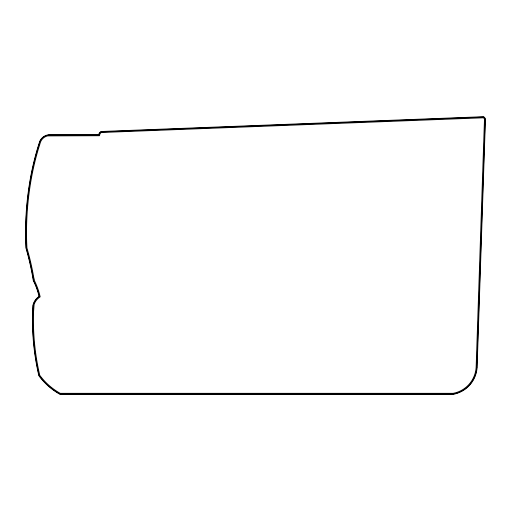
<?xml version="1.0" encoding="UTF-8"?>
<svg xmlns="http://www.w3.org/2000/svg" width="511" height="511" viewBox="0 0 511 511"><rect width="100%" height="100%" fill="white"/><g stroke="black" fill="none" stroke-linecap="round" stroke-linejoin="round"><path stroke-width="0.77" d="M476.789 367.46L485.118 119.715A3.06 3.06 0 0 0 483.642 117.115L101.044 131.927A4.024 4.024 0 0 0 99.102 134.463L98.981 135.064L48.545 135.064A10.693 10.693 0 0 0 39.679 142.377L39.385 143.47A273.398 273.398 0 0 0 30.852 177.585A305.444 305.444 0 0 0 26.265 248.007A270.696 270.696 0 0 1 33.579 280.437L34.186 281.663A70.314 70.314 0 0 1 39.04 294.968L39.424 296.559L38.504 297.217A14.302 14.302 0 0 0 33.464 304.46L33.234 305.303A244.628 244.628 0 0 0 39.136 375.547L40.516 377.367A64.999 64.999 0 0 0 58.075 392.857L60.043 393.987L453.302 393.987A28.878 28.878 0 0 0 476.782 367.46M484.434 119.721L476.105 367.409A28.207 28.207 0 0 1 456.17 392.582L453.219 393.304L60.228 393.304L58.433 392.269A64.316 64.316 0 0 1 41.052 376.946L39.769 375.253L38.555 369.709A244.13 244.13 0 0 1 33.63 311.193L34.116 304.658A13.612 13.612 0 0 1 38.919 297.766L40.203 296.853L39.705 294.802A70.997 70.997 0 0 0 34.799 281.363L33.803 277.633A271.788 271.788 0 0 0 27.677 250.46L26.949 247.899L26.713 242.131A304.85 304.85 0 0 1 31.522 177.707A272.785 272.785 0 0 1 40.043 143.661L40.324 142.588A10.009 10.009 0 0 1 47.619 135.92L99.536 135.747L99.766 134.629A3.334 3.334 0 0 1 101.376 132.528L483.47 117.824A2.376 2.376 0 0 1 484.434 119.721M485.45 119.715L477.121 367.486A29.216 29.216 0 0 1 453.34 394.32L59.959 394.32A65.331 65.331 0 0 1 38.83 375.687A245.146 245.146 0 0 1 32.902 305.252A14.627 14.627 0 0 1 39.053 296.425A69.981 69.981 0 0 0 33.26 280.539A270.773 270.773 0 0 0 25.94 248.065A305.859 305.859 0 0 1 30.526 177.528A273.692 273.692 0 0 1 39.066 143.374A11.031 11.031 0 0 1 48.513 134.732L98.712 134.732A4.356 4.356 0 0 1 101.197 131.474L483.54 116.68A3.392 3.392 0 0 1 485.45 119.715"/></g></svg>
